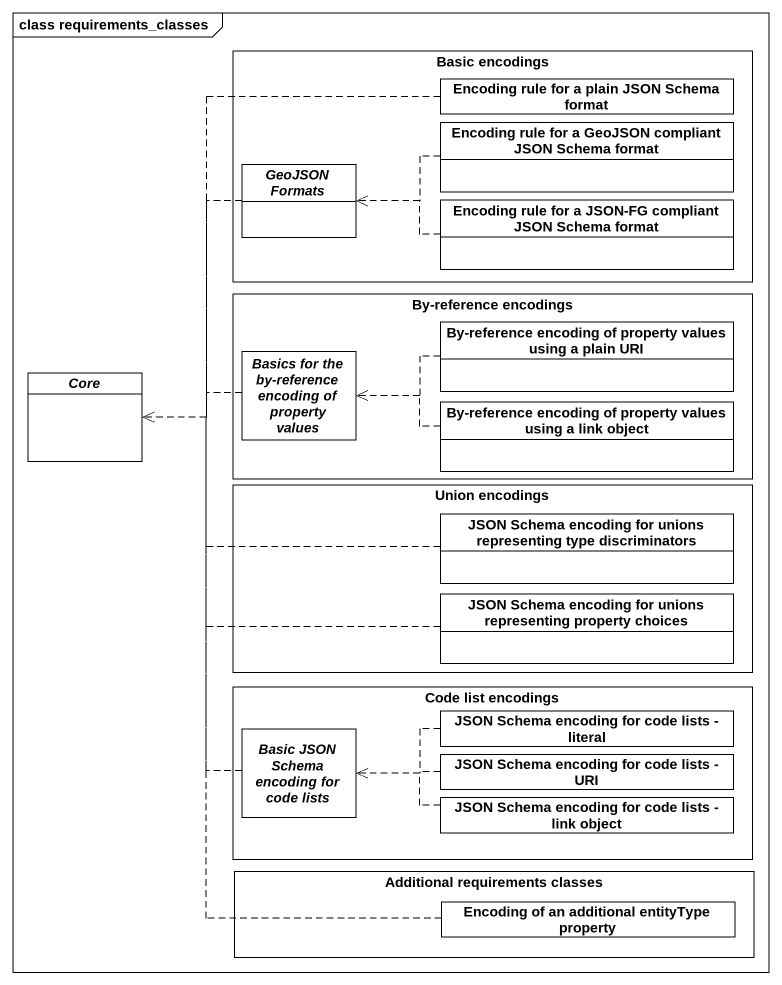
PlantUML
@startuml
mainframe class requirements_classes
hide circle
hide empty members
rectangle "Basic encodings" as Basic_encodings {
  class "Encoding rule for a plain JSON Schema format" as Encoding_rule_for_a_plain
  abstract class "GeoJSON Formats" as GeoJSON_Formats
  class "Encoding rule for a GeoJSON compliant JSON Schema format" as Encoding_rule_for_a_GeoJSON
  class "Encoding rule for a JSON-FG compliant JSON Schema format" as Encoding_rule_for_a_JSON_FG
}
rectangle "By-reference encodings" as By_reference_encodings {
  class "By-reference encoding of property values using a plain URI" as By_reference_encoding_of
  abstract class "Basics for the by-reference encoding of property values" as Basics_for_the_by_reference
  class "By-reference encoding of property values using a link object" as By_reference_encoding_of_2
}
abstract class Core
rectangle "Union encodings" as Union_encodings {
  class "JSON Schema encoding for unions representing type discriminators" as JSON_Schema_encoding_for
  class "JSON Schema encoding for unions representing property choices" as JSON_Schema_encoding_for_2
}
rectangle "Code list encodings" as Code_list_encodings {
  abstract class "Basic JSON Schema encoding for code lists" as Basic_JSON_Schema_encoding
  class "JSON Schema encoding for code lists - literal" as JSON_Schema_encoding_for_3
  class "JSON Schema encoding for code lists - URI" as JSON_Schema_encoding_for_4
  class "JSON Schema encoding for code lists - link object" as JSON_Schema_encoding_for_5
}
rectangle "Additional requirements classes" as Additional_requirements {
  class "Encoding of an additional entityType property" as Encoding_of_an_additional
}
Encoding_rule_for_a_plain ..> Core
GeoJSON_Formats ..> Core
Encoding_rule_for_a_GeoJSON .left.> GeoJSON_Formats
Encoding_rule_for_a_JSON_FG .left.> GeoJSON_Formats
By_reference_encoding_of .left.> Basics_for_the_by_reference
Basics_for_the_by_reference .left.> Core
By_reference_encoding_of_2 .left.> Basics_for_the_by_reference
JSON_Schema_encoding_for .left.> Core
JSON_Schema_encoding_for_2 .left.> Core
Basic_JSON_Schema_encoding .up.> Core
JSON_Schema_encoding_for_3 .left.> Basic_JSON_Schema_encoding
JSON_Schema_encoding_for_4 .left.> Basic_JSON_Schema_encoding
JSON_Schema_encoding_for_5 .left.> Basic_JSON_Schema_encoding
Encoding_of_an_additional .up.> Core
@enduml
